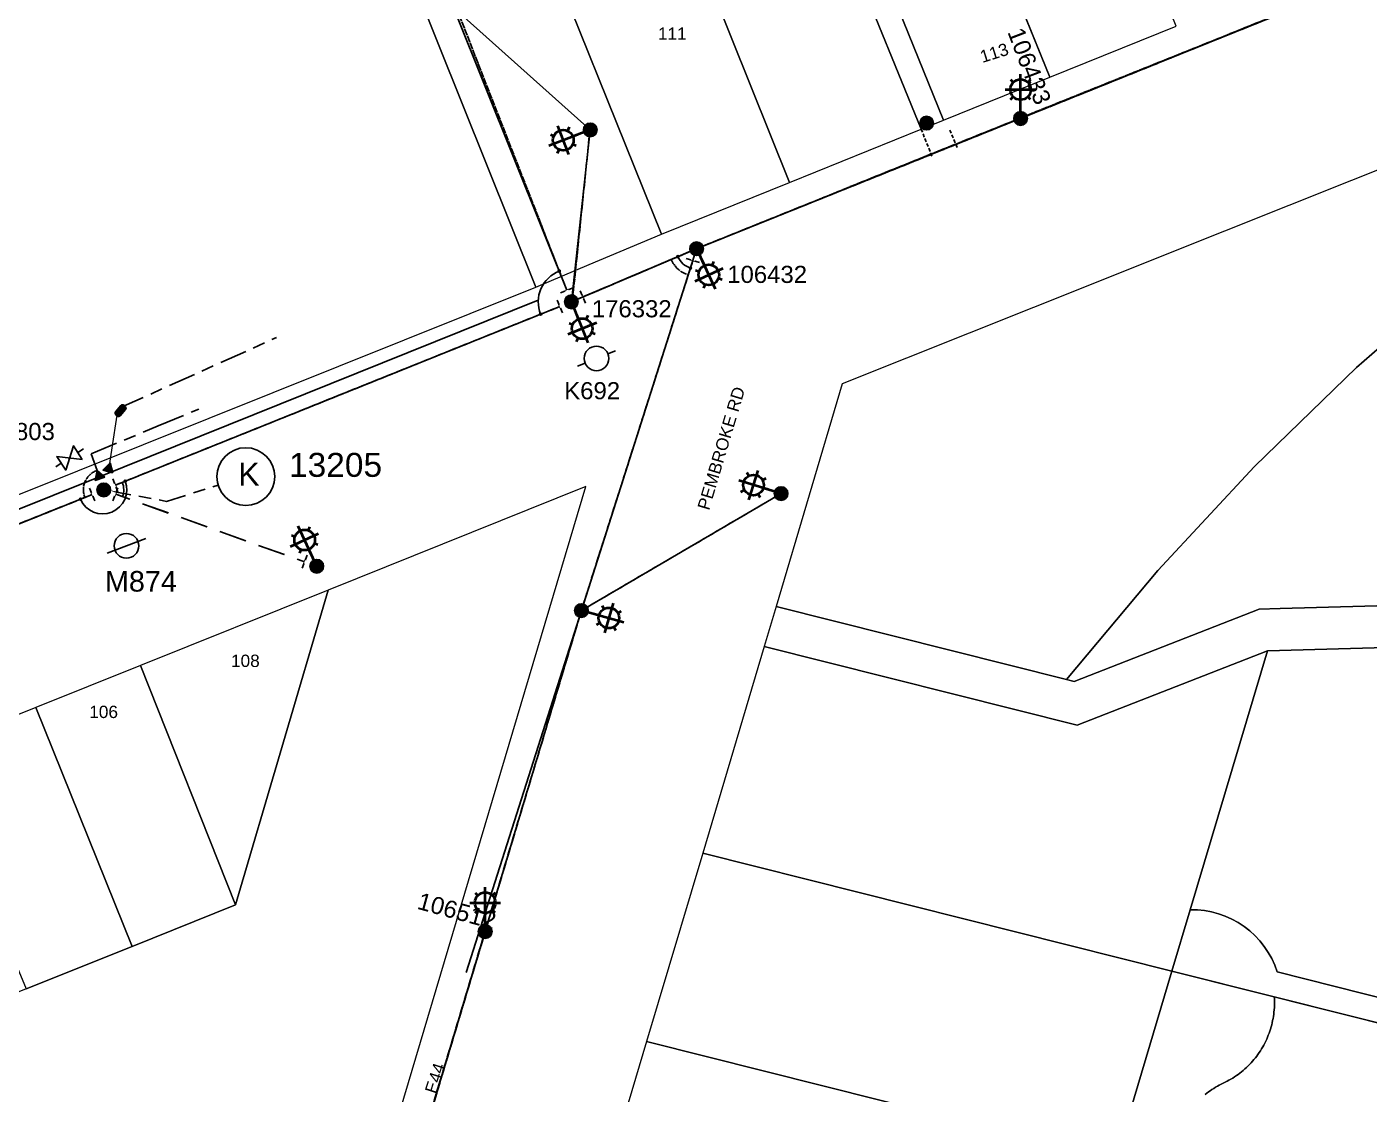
# Model space of a CAD drawing. Header units: metres. Extents: x 300457 to 302353, y 6232868 to 6234686.
# Drawn here: x 301570.4 to 301766.4, y 6233507.1 to 6233663 of the extents above; entities that cross this region are included whole.
import ezdxf
from ezdxf.enums import TextEntityAlignment as Align

# ---------------------------------------------------------------- set-up
doc = ezdxf.new("R2010")
doc.units = ezdxf.units.M
for name, pattern in [('Cable Exist OH', [1, 1, 0]), ('Cable Exist UG', [8.2, 4, -1.2, 1.8, -1.2]), ('Cable New OH', [6, 4, -2]), ('DASHED', [0.75, 0.5, -0.25])]:
    doc.linetypes.add(name, pattern=pattern)
doc.layers.get('0').update_dxf_attribs({"color": 6})
for name, color, linetype, lineweight in [('Cadastre Buildings_SP_EXT', 9, 'Continuous', 5), ('Cadastre Land Parcels_SP_EXT', 9, 'Continuous', 5), ('Cadastre Road Names_SP_HV_LV_SL_EXT', 9, 'Continuous', 5), ('Cadastre Roads_SP_EXT', 9, 'Continuous', 5)]:
    doc.layers.add(name, color=color, linetype=linetype, lineweight=lineweight)
for name, color, linetype in [('Equip_HV_NEW', 2, 'Continuous'), ('Equip_LV_NEW', 2, 'Continuous'), ('Equip_SL_EXT', 7, 'Continuous'), ('Equip_SP_EXT', 7, 'Continuous'), ('Equip_SP_HV_EXT', 7, 'Continuous'), ('Equip_SP_SL_EXT', 7, 'Continuous'), ('Mains_HV_EXT', 7, 'Continuous'), ('Mains_HV_NEW', 2, 'Continuous'), ('Mains_HV_NEW_Hardwired', 2, 'Continuous'), ('Mains_HV_NEW_U97', 2, 'Continuous'), ('Mains_HV_NEW_UGOH', 2, 'Continuous'), ('Mains_LV_EXT', 7, 'Continuous'), ('Mains_LV_NEW', 2, 'Continuous'), ('Mains_SL_EXT', 7, 'Continuous'), ('Mains_SL_NEW', 2, 'Continuous'), ('Notes_LV_MISC', 7, 'Continuous'), ('Notes_SL_MISC', 7, 'Continuous'), ('Notes_SP_MISC', 7, 'Continuous'), ('OH_Details_NEW', 2, 'Continuous'), ('OH_Details_SP_MISC', 7, 'Continuous'), ('Sub_SP_EXT', 7, 'Continuous'), ('SupportsOH_SP_TR_HV_LV_SL_EXT', 7, 'Continuous'), ('UG_Details_SP_MISC', 7, 'Continuous')]:
    doc.layers.add(name, color=color, linetype=linetype)
doc.layers.add('UNKNOWN_FEATURES', color=1, linetype='DASHED', plot=False)
doc.styles.add('HVSW_LABEL', font='arial.ttf')
doc.styles.add('iecARIAL', font='arial.ttf', dxfattribs={"height": 2})
doc.styles.add('POLE_LABEL', font='arial.ttf')
doc.styles.get("Standard").update_dxf_attribs({"font": 'arial.ttf'})
doc.linetypes.add('Cable New UG', pattern='A,7,-0.25,["x",Standard,S=2,R=0,X=0.2,Y=-0.8],-2.1', length=9.35)
doc.linetypes.add('Cable Rem', pattern='A,6.5,-0.001,["X",Standard,S=2.5,R=0,X=0,Y=-1.27],-0.001', length=6.502)

# ---------------------------------------------------------------- blocks, each defined once
blk = doc.blocks.new('SUB_KIOSK_EXT')
blk.add_lwpolyline([(-4.22, 0, 1), (4.22, 0, 1)], format="xyb", close=True)
blk.add_text('K', height=3.32).set_placement((-1.1, -1.3))
for tag, height, flags, p in [('ASSET_NUM', 2.5, 8, (2, 2)), ('STREET_CODE', 0.2, 9, (1.5, 0)), ('CONSTRUCTED_VOLTAGE', 0.2, 9, (1.5, -0.2)), ('OPERATING_VOLTAGE', 0.2, 9, (1.5, -0.6)), ('ORIENTATION', 0.2, 9, (1.5, -0.8)), ('OWNED_BY', 0.2, 9, (1.5, -1)), ('OPERATED_BY', 0.2, 9, (1.5, -1.2)), ('SECONDARY_VOLTAGE', 0.2, 9, (1.5, -1.6)), ('STATE', 0.2, 9, (1.5, -1.8)), ('NO_PHASES', 0.2, 9, (1.5, -0.4)), ('MAINTAINED_BY', 0.2, 9, (1.5, -1.4)), ('PARENT', 0.2, 9, (1.5, -2)), ('SUBSTATION_TYPE', 0.2, 9, (1.5, -2.2)), ('STREETNAME', 0.2, 9, (1.5, -3)), ('SUBURB', 0.2, 9, (1.5, -3.2)), ('Z', 0.2, 1, (1.5, -3.6)), ('USAGE', 0.2, 9, (1.5, -2.4)), ('LEGEND', 0.2, 9, (1.5, -2.6)), ('LOCATION', 0.2, 9, (1.5, -2.8)), ('NOTES', 0.2, 9, (1.5, -3.4))]:
    blk.add_attdef(tag, text='', height=height, dxfattribs=dict(flags=flags)).set_placement(p, align=Align.MIDDLE_LEFT)
blk = doc.blocks.new('SL_LANTERN_EXT')
at = {"lineweight": 40}
for p, q in [((0, 1.97), (0, 6.47)), ((-2.25, 4.22), (2.25, 4.22)), ((-1.46, 5.68), (-1.06, 5.28)), ((1.46, 5.68), (1.06, 5.28)), ((-1.46, 2.76), (-1.06, 3.16)), ((0, 0), (0, 2.72)), ((1.46, 2.76), (1.06, 3.16))]:
    blk.add_line(p, q, dxfattribs=at)
blk.add_circle((0, 4.22), 1.5, dxfattribs=at)
at = {"style": 'iecARIAL', "flags": 8}
blk.add_attdef('ASSET_NUM', (1.5, 1.5), '', height=2.5, dxfattribs=at)
for tag, p, height, flags in [('OPERATING_VOLTAGE', (0.98, -1.65), 0.2, 9), ('ORIENTATION', (0.98, -1.85), 0.2, 9), ('OWNED_BY', (0.98, -2.05), 0.2, 9), ('CONSTRUCTED_VOLTAGE', (0.98, -0.65), 0.2, 9), ('CONTROL_TYPE', (0.98, -0.85), 0.2, 9), ('LANTERN_PURPOSE', (0.98, -1.05), 0.2, 9), ('LANTERN_TYPE', (0.98, -1.25), 0.2, 9), ('NO_PHASES', (0.98, -1.45), 0.2, 9), ('LNUMBER', (2.18, -3.25), 2.5, 8), ('STATE', (0.98, -2.25), 0.2, 9), ('USAGE', (0.98, -2.45), 0.2, 9), ('CEXIST', (0.98, -2.65), 0.2, 9), ('CNEW', (0.98, -2.85), 0.2, 9), ('CNUMBER', (0.98, -3.05), 0.2, 9), ('CREMOVE', (0.98, -3.25), 0.2, 9), ('CREPLACE', (0.98, -3.45), 0.2, 9), ('LKINGHEIGHT', (0.98, -3.65), 0.2, 9), ('LBRACKET', (0.98, -3.85), 0.2, 9), ('LBRACKETVOCAB', (0.98, -4.05), 0.2, 9), ('LCATEGORY', (0.98, -4.25), 0.2, 9), ('LCHARGE1', (0.98, -4.45), 0.2, 9), ('LCHARGE1PERCENT', (0.98, -4.65), 0.2, 9), ('LCHARGE2', (0.98, -4.85), 0.2, 9), ('LCHARGE2PERCENT', (0.98, -5.05), 0.2, 9), ('LCHARGE3', (0.98, -5.25), 0.2, 9), ('LCHARGE3PERCENT', (0.98, -5.45), 0.2, 9), ('LEXIST', (0.98, -5.65), 0.2, 9), ('LLAMP', (0.98, -5.85), 0.2, 9), ('LLAMPVOCAB', (0.98, -6.05), 0.2, 9), ('LMAST', (0.98, -6.25), 0.2, 9), ('LMASTVOCAB', (0.98, -6.45), 0.2, 9), ('LNEW', (0.98, -6.65), 0.2, 9), ('LANTNUMBER', (0.98, -6.85), 0.2, 9), ('LOUTREACH', (0.98, -7.25), 0.2, 9), ('LOUTREACHVOCAB', (0.98, -7.45), 0.2, 9), ('LRATECODE', (0.98, -7.65), 0.2, 9), ('LREMOVE', (0.98, -7.85), 0.2, 9), ('STREETNAME', (0.98, -9.25), 0.2, 9), ('SUBURB', (0.98, -9.45), 0.2, 1), ('LREPLACE', (0.98, -8.05), 0.2, 9), ('LTYPE', (0.98, -8.25), 0.2, 9), ('LTYPEVOCAB', (0.98, -8.45), 0.2, 9), ('LEGEND', (0.98, -8.65), 0.2, 9), ('LOCATION', (0.98, -8.85), 0.2, 9), ('NOTES', (0.98, -9.05), 0.2, 9)]:
    blk.add_attdef(tag, p, '', height=height, dxfattribs=dict(flags=flags))
blk = doc.blocks.new('POLE_EXT')
blk.add_hatch(color=256).paths.add_polyline_path([(-1, 0, 1), (1, 0, 1)])
blk.add_lwpolyline([(-1, 0, 1), (1, 0, 1)], format="xyb", close=True)
for tag, height, flags, p in [('pNumber', 2.5, 8, (-17.84, 2.07)), ('OWNED_BY', 0.2, 9, (1.35, -0.4)), ('SPECIAL_USE', 0.2, 9, (1.35, -0.8)), ('STATE', 0.2, 9, (1.35, -1)), ('cLV', 0.2, 9, (1.35, -1.4)), ('hDepth', 0.2, 9, (1.35, -1.6)), ('hDia', 0.2, 9, (1.35, -1.8)), ('cHV', 0.2, 9, (1.35, -2)), ('PARENT', 0.2, 9, (1.35, -0.6)), ('USAGE', 0.2, 9, (1.35, -1.2)), ('cLinedev', 0.2, 9, (1.35, -3.4)), ('pExisting', 0.2, 9, (1.35, -3.8)), ('LBRACKET', 0.2, 9, (1.35, -2.2)), ('LExisting', 0.2, 9, (1.35, -2.4)), ('LANTNUMBER', 0.2, 9, (1.35, -2.6)), ('LOther', 0.2, 9, (1.35, -2.8)), ('LRemove', 0.2, 9, (1.35, -3)), ('LEGEND', 0.2, 9, (1.35, -3.2)), ('LOCATION', 0.2, 9, (1.35, -3.6)), ('PFNUMBER', 0.2, 9, (1.35, -4)), ('pFooting', 0.2, 9, (1.35, -4.4)), ('pNew', 0.2, 9, (1.35, -4.6)), ('pRelocate', 0.2, 9, (1.35, -5)), ('pRemove', 0.2, 9, (1.35, -5.2)), ('pReplace', 0.2, 9, (1.35, -5.4)), ('pStay', 0.2, 9, (1.35, -5.6)), ('pType', 0.2, 9, (1.35, -5.8)), ('NEWPFNUMBER', 0.2, 9, (1.35, -4.2)), ('cspan', 0.2, 9, (1.35, -6)), ('STREETNAME', 0.2, 9, (1.35, -6.2)), ('SUBURB', 0.2, 9, (1.35, -6.4)), ('OPERATED_BY', 0.2, 9, (1.36, -7.01)), ('NOTES', 0.2, 9, (1.35, -6.6)), ('MAINTAINED_BY', 0.2, 9, (1.36, -6.81))]:
    blk.add_attdef(tag, text='', height=height, dxfattribs=dict(flags=flags)).set_placement(p, align=Align.MIDDLE_LEFT)
at = {"style": 'POLE_LABEL'}
for tag, height, flags, p in [('ASSET_NUM', 2.5, 8, (2, 2)), ('STRUCTURE_PLANT_NUMBER', 0.2, 9, (1.35, 0.03)), ('STREET_CODE', 0.2, 9, (1.35, -0.2))]:
    blk.add_attdef(tag, text='', height=height, dxfattribs=dict(at, flags=flags)).set_placement(p, align=Align.MIDDLE_LEFT)
at = {"flags": 1}
blk.add_attdef('Z', (1.35, -7.33), '', height=0.2, dxfattribs=at)
blk = doc.blocks.new('HV_ABS_CLOSED_EXT')
blk.add_line((-3, 6.87), (3, 6.87))
blk.add_circle((0, 6.87), 1.8)
at = {"style": 'HVSW_LABEL'}
for tag, height, flags, p in [('ASSET_NUM', 3.5, 8, (2, 2)), ('STREET_CODE', 0.2, 9, (0, -0.2))]:
    blk.add_attdef(tag, text='', height=height, dxfattribs=dict(at, flags=flags)).set_placement(p, align=Align.MIDDLE_LEFT)
at = {"flags": 1}
blk.add_attdef('Z', (0, 0), '', height=0.2, dxfattribs=at)
at = {"flags": 9}
for tag, p in [('ACTUAL_STATUS', (0, -0.4)), ('CONSTRUCTED_VOLTAGE', (0, -0.6)), ('OPERATING_VOLTAGE', (0, -1)), ('ORIENTATION', (0, -1.2)), ('OWNED_BY', (0, -1.4)), ('STATE', (0, -1.6)), ('SWITCH_TYPE', (0, -1.8)), ('NO_PHASES', (0, -0.8)), ('USAGE', (0, -2)), ('STREETNAME', (0, -2.6)), ('SUBURB', (0, -2.8)), ('LEGEND', (0, -2.2)), ('LOCATION', (0, -2.4)), ('NOTES', (0, -3))]:
    blk.add_attdef(tag, text='', height=0.2, dxfattribs=at).set_placement(p, align=Align.MIDDLE_LEFT)
blk = doc.blocks.new('*U155')
for p, q in [((-3.37, 9.04), (-2.17, 9.04)), ((1.43, 9.04), (2.63, 9.04))]:
    blk.add_line(p, q)
blk.add_circle((-0.37, 9.04), 1.8)
for tag, height, flags, p in [('ASSET_NUM', 2.5, 8, (2, 2)), ('STREET_CODE', 0.2, 9, (1.5, 0)), ('ACTUAL_STATUS', 0.2, 9, (1.5, -0.2)), ('CONSTRUCTED_VOLTAGE', 0.2, 9, (1.5, -0.4)), ('OPERATING_VOLTAGE', 0.2, 9, (1.5, -0.8)), ('ORIENTATION', 0.2, 9, (1.5, -1)), ('OWNED_BY', 0.2, 9, (1.5, -1.2)), ('STATE', 0.2, 9, (1.5, -1.4)), ('SWITCH_TYPE', 0.2, 9, (1.5, -1.6)), ('NO_PHASES', 0.2, 9, (1.5, -0.6)), ('USAGE', 0.2, 9, (1.5, -1.8)), ('LEGEND', 0.2, 9, (1.5, -2)), ('STREETNAME', 0.2, 9, (1.5, -2.4)), ('SUBURB', 0.2, 9, (1.5, -2.6)), ('OPERATED_BY', 0.2, 9, (1.5, -3.2)), ('Z', 0.2, 1, (1.5, -3.6)), ('LOCATION', 0.2, 9, (1.5, -2.2)), ('NOTES', 0.2, 9, (1.5, -2.8)), ('MAINTAINED_BY', 0.2, 9, (1.5, -3)), ('LABEL_ALIGNMENT', 0.2, 9, (1.5, -3.4))]:
    blk.add_attdef(tag, text='', height=height, dxfattribs=dict(flags=flags)).set_placement(p, align=Align.MIDDLE_LEFT)
blk = doc.blocks.new('*U141')
for p, q in [((-1.74, 7.16), (-1.04, 6.49)), ((1.04, 4.51), (1.74, 3.84))]:
    blk.add_line(p, q)
blk.add_lwpolyline([(0.21, 3.64), (1.87, 5.37), (-1.87, 5.63), (-0.21, 7.36)], close=True)
for tag, height, flags, p in [('ASSET_NUM', 2.5, 8, (2, 2)), ('STREET_CODE', 0.2, 9, (1.5, 0)), ('ACTUAL_STATUS', 0.2, 9, (1.5, -0.2)), ('CONSTRUCTED_VOLTAGE', 0.2, 9, (1.5, -0.4)), ('OPERATING_VOLTAGE', 0.2, 9, (1.5, -0.8)), ('ORIENTATION', 0.2, 9, (1.5, -1)), ('OWNED_BY', 0.2, 9, (1.5, -1.2)), ('OPERATED_BY', 0.2, 9, (1.5, -1.4)), ('STATE', 0.2, 9, (1.5, -1.8)), ('SWITCH_TYPE', 0.2, 9, (1.5, -2)), ('NO_PHASES', 0.2, 9, (1.5, -0.6)), ('MAINTAINED_BY', 0.2, 9, (1.5, -1.6)), ('STREETNAME', 0.2, 9, (1.5, -2.8)), ('SUBURB', 0.2, 9, (1.5, -3)), ('Z', 0.2, 1, (1.5, -3.6)), ('USAGE', 0.2, 9, (1.5, -2.2)), ('LEGEND', 0.2, 9, (1.5, -2.4)), ('LOCATION', 0.2, 9, (1.5, -2.6)), ('NOTES', 0.2, 9, (1.5, -3.2)), ('LABEL_ALIGNMENT', 0.2, 9, (1.5, -3.4))]:
    blk.add_attdef(tag, text='', height=height, dxfattribs=dict(flags=flags)).set_placement(p, align=Align.MIDDLE_LEFT)
blk = doc.blocks.new('End Shackle_NEW')
blk.add_line((1, 1.81), (-1, 1.81))
at = {"flags": 1}
blk.add_attdef('Z', (0, 0), '', height=0.2, dxfattribs=at)
at = {"flags": 9}
for tag, p in [('CONNECTOR_TYPE', (0, 0)), ('CONSTRUCTED_VOLTAGE', (0, -0.2)), ('OPERATING_VOLTAGE', (0, -0.6)), ('ORIENTATION', (0, -0.8)), ('OWNED_BY', (0, -1)), ('STATE', (0, -1.2)), ('OPERATED_BY', (0, -2.01)), ('NO_PHASES', (0, -0.4)), ('USAGE', (0, -1.4)), ('NOTES', (0, -1.6)), ('MAINTAINED_BY', (0, -1.81))]:
    blk.add_attdef(tag, text='', height=0.2, dxfattribs=at).set_placement(p, align=Align.MIDDLE_LEFT)
blk.add_wipeout([(-0.25, 0), (-0.25, 1.81), (0.25, 1.82), (0.25, 0)])
blk = doc.blocks.new('BOND POINT')
blk.add_hatch(color=256).paths.add_polyline_path([(-1, 0, 1), (1, 0, 1)])
blk.add_lwpolyline([(-1, 0, 1), (1, 0, 1)], format="xyb", close=True)
blk = doc.blocks.new('UGOH_EXT')
blk.add_hatch(color=256).paths.add_polyline_path([(-0.75, 1.7), (0.75, 1.7), (0, 3)])
for p, q in [((0, 3), (-0.75, 1.7)), ((0.75, 1.7), (0, 3)), ((-0.75, 1.7), (0.75, 1.7))]:
    blk.add_line(p, q)
for tag, flags, p in [('CONSTRUCTED_VOLTAGE', 9, (1.5, 0)), ('ACTUAL_STATUS', 9, (1.5, -1.6)), ('OPERATING_VOLTAGE', 9, (1.5, -0.2)), ('ORIENTATION', 9, (1.5, -0.4)), ('STATE', 9, (1.5, -0.6)), ('OWNED_BY', 9, (1.5, -1)), ('OPERATED_BY', 9, (1.5, -1.2)), ('TYPE', 1, (1.5, -2)), ('USAGE', 9, (1.5, -0.8)), ('MAINTAINED_BY', 9, (1.5, -1.4)), ('NUMBER_OF_PHASES', 9, (1.5, -1.8))]:
    blk.add_attdef(tag, text='', height=0.2, dxfattribs=dict(flags=flags)).set_placement(p, align=Align.MIDDLE_LEFT)
blk = doc.blocks.new('LV_STJ_NEW')
blk.add_hatch(color=256).paths.add_polyline_path([(0.91, 0.13, 0.414214), (0.59, 0.45), (-0.59, 0.45, 0.414214), (-0.91, 0.13), (-0.91, -0.13, 0.414214), (-0.59, -0.45), (0.59, -0.45, 0.414214), (0.91, -0.13)])
blk.add_lwpolyline([(-0.91, 0.13), (-0.91, -0.13, 0.414214), (-0.59, -0.45), (0.59, -0.45, 0.414214), (0.91, -0.13), (0.91, 0.13, 0.414214), (0.59, 0.45), (-0.59, 0.45, 0.414214)], format="xyb", close=True)
for tag, flags, p in [('ORIENTATION', 9, (1.5, 0)), ('STATE', 9, (1.5, -0.8)), ('OWNED_BY', 9, (1.5, -1)), ('OPERATED_BY', 9, (1.5, -1.2)), ('OPERATING_VOLTAGE', 9, (1.5, -1.6)), ('CONSTRUCTED_VOLTAGE', 9, (1.5, -1.8)), ('USAGE', 9, (1.5, -0.2)), ('LEGEND', 9, (1.5, -0.4)), ('NOTES', 9, (1.5, -0.6)), ('MAINTAINED_BY', 9, (1.5, -1.4)), ('NUMBER_OF_PHASES', 9, (1.5, -2)), ('TYPE', 9, (1.5, -2.2)), ('Z', 1, (1.5, -2.4))]:
    blk.add_attdef(tag, text='', height=0.2, dxfattribs=dict(flags=flags)).set_placement(p, align=Align.MIDDLE_LEFT)
blk = doc.blocks.new('UGOH_NEW')
blk.add_hatch(color=256).paths.add_polyline_path([(-0.75, 1.7), (0.75, 1.7), (0, 3)])
at = {"color": 1}
blk.add_lwpolyline([(-0.75, 1.7), (0.75, 1.7), (0, 3)], close=True, dxfattribs=at)
for tag, flags, p in [('CONSTRUCTED_VOLTAGE', 9, (1.5, 0)), ('ACTUAL_STATUS', 9, (1.5, -1.6)), ('OPERATING_VOLTAGE', 9, (1.5, -0.2)), ('ORIENTATION', 9, (1.5, -0.4)), ('STATE', 9, (1.5, -0.6)), ('OWNED_BY', 9, (1.5, -1)), ('OPERATED_BY', 9, (1.5, -1.2)), ('TYPE', 1, (1.5, -2)), ('USAGE', 9, (1.5, -0.8)), ('MAINTAINED_BY', 9, (1.5, -1.4)), ('NUMBER_OF_PHASES', 9, (1.5, -1.8))]:
    blk.add_attdef(tag, text='', height=0.2, dxfattribs=dict(flags=flags)).set_placement(p, align=Align.MIDDLE_LEFT)

msp = doc.modelspace()

# ---------------------------------------------------------------- linework, layer by layer
at = {"layer": 'Cadastre Buildings_SP_EXT', "linetype": 'Continuous'}
for points in [[(301738.19, 6233663.12), (301718.43, 6233711.93), (301699.94, 6233704.56), (301719.74, 6233655.66), (301738.19, 6233663.12)], [(301580.68, 6233356.02), (301652.02, 6233595.89), (301614.4, 6233580.76), (301600.89, 6233534.79), (301585.82, 6233528.71), (301570.32, 6233522.49), (301554.62, 6233516.18), (301539.34, 6233509.97), (301524.08, 6233503.76), (301522.48, 6233503.14), (301498.78, 6233421.84), (301509.76, 6233418.55), (301498.99, 6233380.13), (301511.47, 6233376.45), (301580.68, 6233356.02)]]:
    msp.add_lwpolyline(points, close=True, dxfattribs=at)
for points in [[(301808.63, 6233573.47), (301751.54, 6233571.9), (301740.25, 6233534.05), (301741.29, 6233534.03), (301742.33, 6233533.93), (301743.36, 6233533.74), (301744.37, 6233533.48), (301745.35, 6233533.13), (301746.31, 6233532.7), (301747.22, 6233532.2), (301748.1, 6233531.63), (301748.92, 6233530.99), (301749.69, 6233530.29), (301750.4, 6233529.52), (301751.05, 6233528.7), (301751.63, 6233527.84), (301752.14, 6233526.93), (301752.58, 6233525.98), (301752.93, 6233525), (301807, 6233511.31)], [(301805.97, 6233507.9), (301752.51, 6233521.34), (301752.52, 6233521.03), (301752.53, 6233520.71), (301752.54, 6233520.39), (301752.53, 6233520.07), (301752.52, 6233519.76), (301752.5, 6233519.44), (301752.47, 6233519.12), (301752.43, 6233518.81), (301752.39, 6233518.49), (301752.33, 6233518.18), (301752.27, 6233517.86), (301752.21, 6233517.55), (301752.13, 6233517.25), (301752.05, 6233516.94), (301751.96, 6233516.63), (301751.86, 6233516.33), (301751.76, 6233516.03), (301751.64, 6233515.73), (301751.52, 6233515.44), (301751.4, 6233515.15), (301751.26, 6233514.86), (301751.12, 6233514.57), (301750.97, 6233514.29), (301750.82, 6233514.02), (301750.66, 6233513.74), (301750.49, 6233513.47), (301750.31, 6233513.21), (301750.13, 6233512.94), (301749.94, 6233512.69), (301749.75, 6233512.44), (301749.55, 6233512.19), (301749.34, 6233511.95), (301749.13, 6233511.71), (301748.91, 6233511.48), (301748.69, 6233511.25), (301748.46, 6233511.03), (301748.23, 6233510.81), (301747.99, 6233510.6), (301747.74, 6233510.4), (301747.49, 6233510.2), (301747.24, 6233510.01), (301746.98, 6233509.83), (301746.72, 6233509.65), (301746.45, 6233509.48), (301746.18, 6233509.31), (301745.9, 6233509.15), (301745.62, 6233509), (301745.34, 6233508.86), (301745.05, 6233508.72), (301744.77, 6233508.58), (301744.49, 6233508.44), (301744.22, 6233508.29), (301743.94, 6233508.14), (301743.68, 6233507.97), (301743.41, 6233507.8), (301743.15, 6233507.63), (301742.9, 6233507.45), (301742.65, 6233507.26), (301742.4, 6233507.07)]]:
    msp.add_lwpolyline(points, dxfattribs=at)
at = {"layer": 'Cadastre Land Parcels_SP_EXT', "linetype": 'Continuous'}
for points in [[(301644.72, 6233624.99), (301605.38, 6233723.25), (301419, 6233647.29), (301445.41, 6233580.99), (301469.04, 6233590.16), (301482.24, 6233559.8), (301644.72, 6233624.99)], [(301704.24, 6233649.4), (301694.75, 6233672.83), (301696.09, 6233675.97), (301709.35, 6233681.32), (301699.94, 6233704.56), (301681.04, 6233697.02), (301700.97, 6233648.08), (301704.24, 6233649.4)], [(301700.97, 6233648.08), (301681.04, 6233697.02), (301662.05, 6233689.45), (301681.74, 6233640.29), (301700.97, 6233648.08)], [(301681.74, 6233640.29), (301662.05, 6233689.45), (301643.29, 6233681.97), (301663.06, 6233632.75), (301681.74, 6233640.29)], [(301719.74, 6233655.66), (301709.35, 6233681.32), (301696.09, 6233675.97), (301694.75, 6233672.83), (301704.24, 6233649.4), (301719.74, 6233655.66)], [(301852.35, 6233628.18), (301868.42, 6233682.04), (301856.22, 6233676.26), (301849.2, 6233672.68), (301831.06, 6233662.6), (301813.49, 6233651.59), (301796.51, 6233639.67), (301780.17, 6233626.88), (301764.53, 6233613.25), (301749.63, 6233598.82), (301735.5, 6233583.63), (301722.16, 6233567.69), (301723.32, 6233567.4), (301750.3, 6233577.97), (301753.37, 6233578.05), (301778.08, 6233578.73), (301802.8, 6233579.41), (301807.49, 6233579.54), (301829.73, 6233587.51), (301834.92, 6233604.92), (301839.7, 6233620.95), (301842.69, 6233631.01), (301852.35, 6233628.18)], [(301856.22, 6233676.26), (301856.68, 6233677.79), (301828.87, 6233666.62), (301801, 6233655.48), (301773.16, 6233644.34), (301745.26, 6233633.19), (301717.36, 6233622.01), (301689.46, 6233610.85), (301679.8, 6233578.35), (301722.16, 6233567.69), (301735.5, 6233583.63), (301749.63, 6233598.82), (301764.53, 6233613.25), (301780.17, 6233626.88), (301796.51, 6233639.67), (301813.49, 6233651.59), (301831.06, 6233662.6), (301849.2, 6233672.68), (301856.22, 6233676.26)], [(301827.47, 6233580.24), (301829.73, 6233587.51), (301807.49, 6233579.54), (301802.8, 6233579.41), (301778.08, 6233578.73), (301753.37, 6233578.05), (301750.3, 6233577.97), (301723.32, 6233567.4), (301722.16, 6233567.69), (301679.8, 6233578.36), (301678.05, 6233572.5), (301723.73, 6233561.01), (301751.54, 6233571.9), (301808.63, 6233573.47), (301827.47, 6233580.24)], [(301614.4, 6233580.76), (301587.02, 6233569.72), (301600.89, 6233534.79), (301614.4, 6233580.76)], [(301751.54, 6233571.9), (301723.73, 6233561.01), (301678.05, 6233572.5), (301669.08, 6233542.33), (301737.57, 6233525.1), (301740.25, 6233534.05), (301751.54, 6233571.9)], [(301600.89, 6233534.79), (301587.02, 6233569.72), (301571.74, 6233563.61), (301585.82, 6233528.71), (301600.89, 6233534.79)], [(301585.82, 6233528.71), (301571.74, 6233563.61), (301555.84, 6233557.2), (301570.32, 6233522.49), (301585.82, 6233528.71)], [(301737.57, 6233525.1), (301669.08, 6233542.33), (301660.89, 6233514.82), (301729.37, 6233497.59), (301737.57, 6233525.1)], [(301807, 6233511.31), (301752.93, 6233525), (301752.58, 6233525.98), (301752.14, 6233526.93), (301751.63, 6233527.84), (301751.05, 6233528.7), (301750.4, 6233529.52), (301749.69, 6233530.29), (301748.92, 6233530.99), (301748.1, 6233531.63), (301747.22, 6233532.2), (301746.31, 6233532.7), (301745.35, 6233533.13), (301744.37, 6233533.48), (301743.36, 6233533.74), (301742.33, 6233533.93), (301741.29, 6233534.03), (301740.25, 6233534.05), (301737.57, 6233525.1), (301805.97, 6233507.9), (301807, 6233511.31)], [(301729.37, 6233497.59), (301660.89, 6233514.82), (301652.69, 6233487.3), (301721.17, 6233470.07), (301729.37, 6233497.59)]]:
    msp.add_lwpolyline(points, close=True, dxfattribs=at)
at = {"layer": 'Cadastre Roads_SP_EXT', "linetype": 'Continuous'}
msp.add_lwpolyline([(301643.29, 6233681.97), (301623.84, 6233730.21), (301616.06, 6233727.28), (301605.38, 6233723.25), (301644.72, 6233624.99), (301652.49, 6233628.28), (301663.06, 6233632.75), (301643.29, 6233681.97)], close=True, dxfattribs=at)
msp.add_lwpolyline([(301742.4, 6233507.07), (301742.65, 6233507.26), (301742.9, 6233507.45), (301743.15, 6233507.63), (301743.41, 6233507.8), (301743.68, 6233507.97), (301743.94, 6233508.14), (301744.22, 6233508.29), (301744.49, 6233508.44), (301744.77, 6233508.58), (301745.05, 6233508.72), (301745.34, 6233508.86), (301745.62, 6233509), (301745.9, 6233509.15), (301746.18, 6233509.31), (301746.45, 6233509.48), (301746.72, 6233509.65), (301746.98, 6233509.83), (301747.24, 6233510.01), (301747.49, 6233510.2), (301747.74, 6233510.4), (301747.99, 6233510.6), (301748.23, 6233510.81), (301748.46, 6233511.03), (301748.69, 6233511.25), (301748.91, 6233511.48), (301749.13, 6233511.71), (301749.34, 6233511.95), (301749.55, 6233512.19), (301749.75, 6233512.44), (301749.94, 6233512.69), (301750.13, 6233512.94), (301750.31, 6233513.21), (301750.49, 6233513.47), (301750.66, 6233513.74), (301750.82, 6233514.02), (301750.97, 6233514.29), (301751.12, 6233514.57), (301751.26, 6233514.86), (301751.4, 6233515.15), (301751.52, 6233515.44), (301751.64, 6233515.73), (301751.76, 6233516.03), (301751.86, 6233516.33), (301751.96, 6233516.63), (301752.05, 6233516.94), (301752.13, 6233517.25), (301752.21, 6233517.55), (301752.27, 6233517.86), (301752.33, 6233518.18), (301752.39, 6233518.49), (301752.43, 6233518.81), (301752.47, 6233519.12), (301752.5, 6233519.44), (301752.52, 6233519.76), (301752.53, 6233520.07), (301752.54, 6233520.39), (301752.53, 6233520.71), (301752.52, 6233521.03), (301752.51, 6233521.34), (301737.57, 6233525.1), (301729.37, 6233497.58)], dxfattribs=at)
at = {"layer": 'Mains_HV_EXT', "linetype": 'Cable Exist UG'}
msp.add_line((301583.77, 6233607.26), (301606.88, 6233617.63), dxfattribs=at)
at = {"layer": 'Mains_HV_EXT', "linetype": 'Cable Exist OH'}
msp.add_line((301581.68, 6233595.4), (301545.31, 6233580.8), dxfattribs=at)
for points in [[(301668.19, 6233630.61), (301922.27, 6233732.89), (301941.09, 6233741.12), (301990.95, 6233761.03), (302024.56, 6233774.37), (302059.85, 6233788.47), (302104.43, 6233806.28), (302244.15, 6233862.19), (302285.41, 6233878.65)], [(301649.91, 6233622.85), (301608.88, 6233727.81)], [(301668.19, 6233630.61), (301651.37, 6233577.76), (301590.65, 6233375.5)], [(301668.19, 6233630.61), (301651.28, 6233623.43)], [(301649.91, 6233622.85), (301581.68, 6233595.4)], [(301651.28, 6233623.43), (301649.91, 6233622.85)]]:
    msp.add_lwpolyline(points, dxfattribs=at)
at = {"layer": 'Mains_HV_NEW_Hardwired', "linetype": 'Continuous'}
for centre, radius, start, end in [((301668.19, 6233630.61), 2.97, 202.993, 252.3502), ((301649.91, 6233622.85), 4.83, 111.3524, 201.9212), ((301581.5, 6233595.41), 3.53, 203.1781, 20.6603)]:
    msp.add_arc(centre, radius, start, end, dxfattribs=at).dxf.unprotected_set("ltscale", 0)
at = {"layer": 'Mains_HV_NEW_U97', "color": 2, "linetype": 'Cable New UG', "lineweight": 0, "ltscale": 0.645}
msp.add_line((301582.41, 6233598.33), (301583.77, 6233607.26), dxfattribs=at)
at = {"layer": 'Mains_LV_EXT', "linetype": 'Cable Exist OH'}
for points in [[(301715.48, 6233649.71), (301762.49, 6233668.62)], [(301668.19, 6233630.61), (301651.37, 6233577.76), (301637.33, 6233530.87), (301622.7, 6233482.06), (301607.31, 6233431.51), (301590.65, 6233375.5), (301580.61, 6233340.78)], [(301581.65, 6233595.38), (301649.91, 6233622.85)], [(301581.65, 6233595.38), (301545.07, 6233580.71)]]:
    msp.add_lwpolyline(points, dxfattribs=at)
at = {"layer": 'Mains_LV_EXT', "linetype": 'Cable Exist UG'}
msp.add_lwpolyline([(301580.72, 6233598.23), (301579.84, 6233600.65), (301589.62, 6233604.73), (301595.53, 6233607.19)], dxfattribs=at)
at = {"layer": 'Mains_LV_EXT', "linetype": 'Cable Exist OH'}
for centre, radius, start, end in [((301668.19, 6233630.61), 4.02, 202.9878, 252.3501), ((301581.68, 6233595.4), 3, 108.8465, 201.9811)]:
    msp.add_arc(centre, radius, start, end, dxfattribs=at)
at = {"layer": 'Mains_LV_NEW', "linetype": 'Cable New OH'}
msp.add_line((301581.65, 6233595.38), (301612.74, 6233584.23), dxfattribs=at)
at = {"layer": 'Mains_SL_EXT', "linetype": 'Cable Exist OH'}
for points in [[(301715.48, 6233649.63), (301668.19, 6233630.61)], [(301668.19, 6233630.61), (301651.37, 6233577.76), (301637.33, 6233530.87), (301622.7, 6233482.06)], [(301649.91, 6233622.85), (301668.19, 6233630.61)], [(301651.37, 6233577.76), (301680.53, 6233594.85)], [(301637.33, 6233530.87), (301651.37, 6233577.76)], [(301622.7, 6233482.06), (301637.33, 6233530.87)]]:
    msp.add_lwpolyline(points, dxfattribs=at)
at = {"layer": 'Notes_LV_MISC', "linetype": 'Cable Exist OH'}
msp.add_lwpolyline([(301668.19, 6233630.61), (301715.48, 6233649.71)], dxfattribs=at)
at = {"layer": 'Notes_SL_MISC', "linetype": 'Cable Exist OH'}
msp.add_lwpolyline([(301762.49, 6233668.62), (301715.48, 6233649.63)], dxfattribs=at)
at = {"layer": 'Notes_SP_MISC', "linetype": 'Cable Rem'}
for points in [[(301580.9, 6233597.24), (301645.09, 6233623.07)], [(301580.9, 6233597.24), (301547.5, 6233583.84)]]:
    msp.add_lwpolyline(points, dxfattribs=at)
at = {"layer": 'OH_Details_SP_MISC', "linetype": 'Continuous'}
for points in [[(301649.91, 6233622.85), (301633, 6233665.13), (301608.81, 6233727.76)], [(301483.93, 6233556.75), (301545.07, 6233580.71), (301581.68, 6233595.4), (301649.91, 6233622.85)]]:
    msp.add_lwpolyline(points, dxfattribs=at)
at = {"layer": 'OH_Details_SP_MISC', "color": 7, "linetype": 'Continuous', "flags": 128}
for points in [[(301652.67, 6233647.97), (301633.33, 6233665.26)], [(301651.37, 6233577.76), (301680.53, 6233594.85)], [(301634.58, 6233524.91), (301651.4, 6233577.76)]]:
    msp.add_lwpolyline(points, dxfattribs=at)
at = {"layer": 'OH_Details_SP_MISC', "color": 7, "linetype": 'Cable New OH', "flags": 128}
msp.add_lwpolyline([(301581.68, 6233595.4), (301612.74, 6233584.23)], dxfattribs=at)
at = {"layer": 'UG_Details_SP_MISC', "color": 7, "linetype": 'Cable Exist UG', "flags": 128}
msp.add_lwpolyline([(301581.68, 6233595.4), (301590.83, 6233593.71), (301598.36, 6233596.06)], dxfattribs=at)
at = {"layer": 'UNKNOWN_FEATURES'}
for points in [[(301700.97, 6233648.08), (301702.59, 6233644)], [(301705.13, 6233647.93), (301706.22, 6233645.41)]]:
    msp.add_lwpolyline(points, dxfattribs=at)

# ---------------------------------------------------------------- block references
at = {"layer": 'Equip_HV_NEW', "rotation": 50.32006512264525}
msp.add_blockref('LV_STJ_NEW', (301584.12, 6233606.97), dxfattribs=at)
at = {"layer": 'Equip_LV_NEW', "linetype": 'Continuous', "xscale": -1, "rotation": 18.90313037496412}
msp.add_blockref('UGOH_NEW', (301581.68, 6233595.4), dxfattribs=at)
at = {"layer": 'Equip_SL_EXT'}
ref = msp.add_blockref('SL_LANTERN_EXT', (301715.48, 6233649.63), dxfattribs=at)
ref.add_attrib('ASSET_NUM', '106433', dxfattribs={"layer": '0', "height": 2.5, "rotation": 290.8922, "style": 'iecARIAL'}).set_placement((301716.98, 6233651.13), align=Align.BOTTOM_RIGHT)
at = {"layer": 'Equip_SP_EXT'}
ref = msp.add_blockref('*U141', (301582.02, 6233598.77), dxfattribs=dict(at, rotation=76.50403353715853))
ref.add_attrib('ASSET_NUM', '25803', dxfattribs={"layer": '0', "height": 2.5}).set_placement((301569.67, 6233601.91), align=Align.BOTTOM_CENTER)
ref = msp.add_blockref('HV_ABS_CLOSED_EXT', (301582.54, 6233593.64), dxfattribs=dict(at, rotation=200.7376227742334))
ref.add_attrib('ASSET_NUM', 'M874', dxfattribs={"layer": '0', "height": 3, "style": 'HVSW_LABEL'}).set_placement((301581.84, 6233583.53), align=Align.TOP_LEFT)
at = {"layer": 'Equip_SP_HV_EXT'}
ref = msp.add_blockref('*U155', (301649.88, 6233622.84), dxfattribs=dict(at, rotation=201.8082535291284))
ref.add_attrib('ASSET_NUM', 'K692', dxfattribs={"layer": '0', "height": 2.5}).set_placement((301648.87, 6233607.87), align=Align.BOTTOM_LEFT)
at = {"layer": 'Equip_SP_SL_EXT'}
for p, rotation in [((301652.67, 6233647.97), 110.9842483379107), ((301680.53, 6233594.85), 72.9345553815057), ((301612.74, 6233584.23), 24.68416204609485), ((301651.34, 6233577.84), 253.8603165421743)]:
    msp.add_blockref('SL_LANTERN_EXT', p, dxfattribs=dict(at, rotation=rotation))
ref = msp.add_blockref('SL_LANTERN_EXT', (301668.19, 6233630.61), dxfattribs=dict(at, rotation=204.9822435787501))
ref.add_attrib('ASSET_NUM', '106432', dxfattribs={"layer": '0', "height": 2.5, "style": 'iecARIAL'}).set_placement((301672.66, 6233624.86), align=Align.BOTTOM_LEFT)
ref = msp.add_blockref('SL_LANTERN_EXT', (301649.91, 6233622.85), dxfattribs=dict(at, rotation=201.9000257632499))
ref.add_attrib('ASSET_NUM', '176332', dxfattribs={"layer": '0', "height": 2.5, "style": 'iecARIAL'}).set_placement((301664.55, 6233619.84), align=Align.BOTTOM_RIGHT)
ref = msp.add_blockref('SL_LANTERN_EXT', (301637.33, 6233530.87), dxfattribs=at)
ref.add_attrib('ASSET_NUM', '106512', dxfattribs={"layer": '0', "height": 2.5, "rotation": 344.7523, "style": 'iecARIAL'}).set_placement((301638.83, 6233532.37), align=Align.MIDDLE_RIGHT)
at = {"layer": 'Mains_HV_NEW_Hardwired', "linetype": 'Continuous', "xscale": 0.15, "yscale": 0.15, "zscale": 0.15}
for p in [(301665.46, 6233629.45), (301648.15, 6233627.35), (301667.29, 6233627.78), (301645.43, 6233621.05), (301584.8, 6233596.65), (301578.25, 6233594.02)]:
    msp.add_blockref('BOND POINT', p, dxfattribs=at).dxf.unprotected_set("ltscale", 0)
at = {"layer": 'Mains_HV_NEW_UGOH', "rotation": 345.0792399128694}
msp.add_blockref('UGOH_EXT', (301581.81, 6233596.43), dxfattribs=at)
at = {"layer": 'Sub_SP_EXT'}
ref = msp.add_blockref('SUB_KIOSK_EXT', (301602.39, 6233597.32), dxfattribs=at)
ref.add_attrib('ASSET_NUM', '13205', dxfattribs={"layer": '0', "height": 3.5}).set_placement((301615.49, 6233596.24), align=Align.BOTTOM_CENTER)
at = {"layer": 'SupportsOH_SP_TR_HV_LV_SL_EXT'}
for p in [(301701.77, 6233648.95), (301715.48, 6233649.63), (301652.67, 6233647.97), (301680.53, 6233594.85), (301651.37, 6233577.76), (301637.33, 6233530.87)]:
    msp.add_blockref('POLE_EXT', p, dxfattribs=at)

# ---------------------------------------------------------------- texts
at = {"layer": 'Cadastre Land Parcels_SP_EXT'}
for s, p in [('111', (301662.54, 6233661.12)), ('108', (301600.23, 6233569.52)), ('106', (301579.54, 6233562.06))]:
    msp.add_text(s, height=1.8, dxfattribs=at).set_placement(p)
msp.add_text('113', height=1.8, rotation=17.5334, dxfattribs=at).set_placement((301709.9, 6233657.73))
at = {"layer": 'Cadastre Road Names_SP_HV_LV_SL_EXT'}
msp.add_text('PEMBROKE RD', height=1.8, rotation=73.4277, dxfattribs=at).set_placement((301670, 6233592.3))
at = {"layer": 'Mains_LV_EXT'}
msp.add_text('E44', height=1.8, rotation=72.2322, dxfattribs=at).set_placement((301630.19, 6233507.05))

# ---------------------------------------------------------------- next in the draw order: block references
at = {"layer": 'Mains_HV_NEW', "linetype": 'Continuous'}
for p, rotation in [((301649.91, 6233622.85), 292.9261715522454), ((301581.65, 6233595.38), 111.5725921762626)]:
    msp.add_blockref('End Shackle_NEW', p, dxfattribs=dict(at, rotation=rotation)).dxf.unprotected_set("ltscale", 0)
at = {"layer": 'Mains_LV_NEW', "linetype": 'Cable New OH', "rotation": 69.47214952966776}
msp.add_blockref('End Shackle_NEW', (301612.68, 6233584.26), dxfattribs=at)
at = {"layer": 'OH_Details_NEW', "linetype": 'Continuous', "rotation": 162.3501183097664}
msp.add_blockref('End Shackle_NEW', (301668.19, 6233630.61), dxfattribs=at).dxf.unprotected_set("ltscale", 0)

# ---------------------------------------------------------------- next in the draw order: block references
at = {"layer": 'Mains_HV_NEW', "linetype": 'Continuous'}
for p, rotation in [((301649.91, 6233622.85), 111.9212435389376), ((301581.65, 6233595.38), 111.5725921762626)]:
    msp.add_blockref('End Shackle_NEW', p, dxfattribs=dict(at, rotation=rotation)).dxf.unprotected_set("ltscale", 0)
at = {"layer": 'Mains_SL_NEW', "linetype": 'Continuous', "rotation": 162.3494962128833}
msp.add_blockref('End Shackle_NEW', (301668.19, 6233630.61), dxfattribs=at).dxf.unprotected_set("ltscale", 0)
at = {"layer": 'SupportsOH_SP_TR_HV_LV_SL_EXT'}
msp.add_blockref('POLE_EXT', (301612.74, 6233584.23), dxfattribs=at)

# ---------------------------------------------------------------- next in the draw order: block references
at = {"layer": 'Mains_HV_NEW', "linetype": 'Continuous'}
for p, rotation in [((301649.91, 6233622.85), 21.3523635969652), ((301581.65, 6233595.38), 291.5725921762626)]:
    msp.add_blockref('End Shackle_NEW', p, dxfattribs=dict(at, rotation=rotation)).dxf.unprotected_set("ltscale", 0)
at = {"layer": 'Mains_LV_EXT', "linetype": 'Continuous', "rotation": 162.3501680768844}
msp.add_blockref('End Shackle_NEW', (301668.19, 6233630.61), dxfattribs=at).dxf.unprotected_set("ltscale", 0)

# ---------------------------------------------------------------- next in the draw order: block references
at = {"layer": 'Mains_HV_NEW', "linetype": 'Continuous'}
for p, rotation in [((301668.19, 6233630.61), 162.3501680768844), ((301649.91, 6233622.85), 111.9212435389376)]:
    msp.add_blockref('End Shackle_NEW', p, dxfattribs=dict(at, rotation=rotation)).dxf.unprotected_set("ltscale", 0)
at = {"layer": 'Mains_LV_NEW', "linetype": 'Cable New OH', "rotation": 249.4721495296678}
msp.add_blockref('End Shackle_NEW', (301581.65, 6233595.37), dxfattribs=at)

# ---------------------------------------------------------------- next in the draw order: linework, layer by layer
at = {"layer": 'Mains_LV_NEW', "linetype": 'Continuous'}
msp.add_arc((301581.66, 6233595.39), 2.92, 340.0558, 21.9213, dxfattribs=at)

# ---------------------------------------------------------------- next in the draw order: block references
at = {"layer": 'Mains_HV_NEW', "linetype": 'Continuous'}
for p, rotation in [((301668.19, 6233630.61), 162.3501680768844), ((301649.91, 6233622.85), 21.3523635969652)]:
    msp.add_blockref('End Shackle_NEW', p, dxfattribs=dict(at, rotation=rotation)).dxf.unprotected_set("ltscale", 0)
at = {"layer": 'SupportsOH_SP_TR_HV_LV_SL_EXT'}
msp.add_blockref('POLE_EXT', (301581.65, 6233595.38), dxfattribs=at)

# ---------------------------------------------------------------- next in the draw order: linework, layer by layer
at = {"layer": 'Mains_LV_EXT', "linetype": 'Cable Exist OH'}
msp.add_lwpolyline([(301650.07, 6233623.05), (301652.64, 6233648.06)], dxfattribs=at)
at = {"layer": 'OH_Details_SP_MISC', "color": 7, "linetype": 'Continuous', "flags": 128}
msp.add_lwpolyline([(301649.91, 6233622.85), (301652.67, 6233647.97)], dxfattribs=at)

# ---------------------------------------------------------------- next in the draw order: block references
at = {"layer": 'Notes_SL_MISC', "linetype": 'Cable Exist OH', "rotation": 162.3494962128833}
msp.add_blockref('End Shackle_NEW', (301668.19, 6233630.61), dxfattribs=at)
at = {"layer": 'SupportsOH_SP_TR_HV_LV_SL_EXT'}
msp.add_blockref('POLE_EXT', (301649.91, 6233622.85), dxfattribs=at)

# ---------------------------------------------------------------- next in the draw order: linework, layer by layer
at = {"layer": 'Mains_LV_EXT', "linetype": 'Cable Exist OH'}
msp.add_lwpolyline([(301649.91, 6233622.85), (301668.19, 6233630.61)], dxfattribs=at)
at = {"layer": 'OH_Details_SP_MISC', "color": 7, "linetype": 'Continuous', "flags": 128}
for points in [[(301668.19, 6233630.61), (301762.49, 6233668.62)], [(301649.91, 6233622.85), (301668.19, 6233630.61)], [(301651.37, 6233577.76), (301668.19, 6233630.61)]]:
    msp.add_lwpolyline(points, dxfattribs=at)

# ---------------------------------------------------------------- next in the draw order: block references
at = {"layer": 'SupportsOH_SP_TR_HV_LV_SL_EXT'}
msp.add_blockref('POLE_EXT', (301668.19, 6233630.61), dxfattribs=at)

doc.saveas('drawing.dxf')
